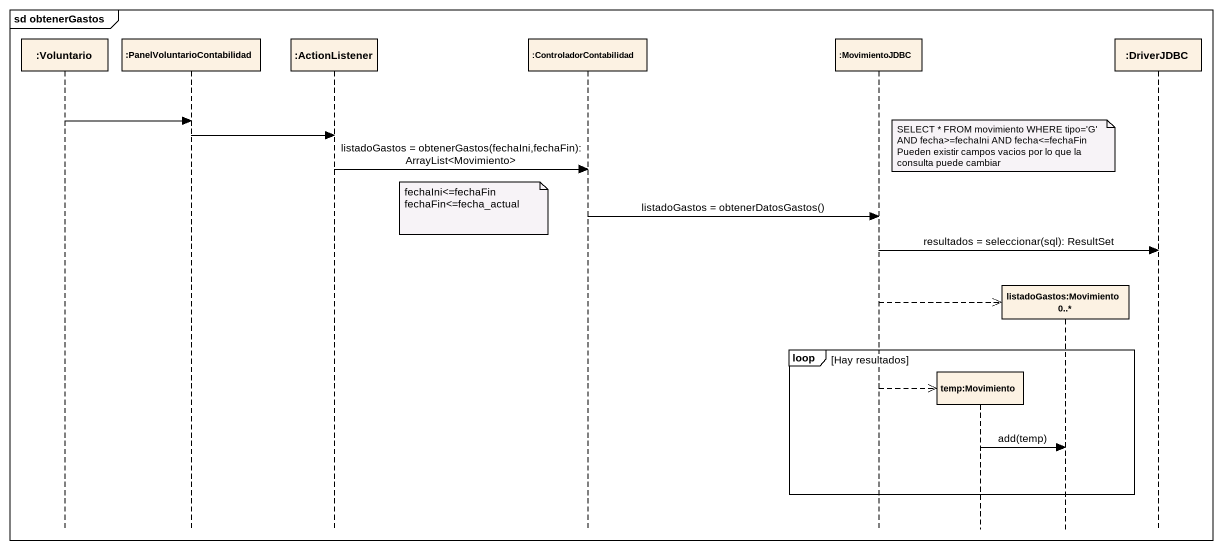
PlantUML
@startuml
mainframe sd obtenerGastos
hide footbox
participant ":Voluntario" as Voluntario
participant ":PanelVoluntarioContabilidad" as PanelVoluntarioContabilidad
participant ":ActionListener" as ActionListener
participant ":ControladorContabilidad" as ControladorContabilidad
participant ":MovimientoJDBC" as MovimientoJDBC
participant "temp:Movimiento" as temp_Movimiento
participant "listadoGastos:Movimiento 0..*" as listadoGastos_Movimiento_0
participant ":DriverJDBC" as DriverJDBC

Voluntario -> PanelVoluntarioContabilidad
PanelVoluntarioContabilidad -> ActionListener
note over temp_Movimiento
  SELECT * FROM movimiento WHERE tipo='G' AND fecha>=fechaIni AND fecha<=fechaFin
  Pueden existir campos vacios por lo que la consulta puede cambiar
end note
ActionListener -> ControladorContabilidad : listadoGastos = obtenerGastos(fechaIni,fechaFin): ArrayList<Movimiento>
note left of ControladorContabilidad
  fechaIni<=fechaFin
  fechaFin<=fecha_actual
end note
ControladorContabilidad -> MovimientoJDBC : listadoGastos = obtenerDatosGastos()
MovimientoJDBC -> DriverJDBC : resultados = seleccionar(sql): ResultSet
MovimientoJDBC -->> listadoGastos_Movimiento_0 **
loop Hay resultados
  MovimientoJDBC -->> temp_Movimiento **
  temp_Movimiento -> listadoGastos_Movimiento_0 : add(temp)
end
@enduml
